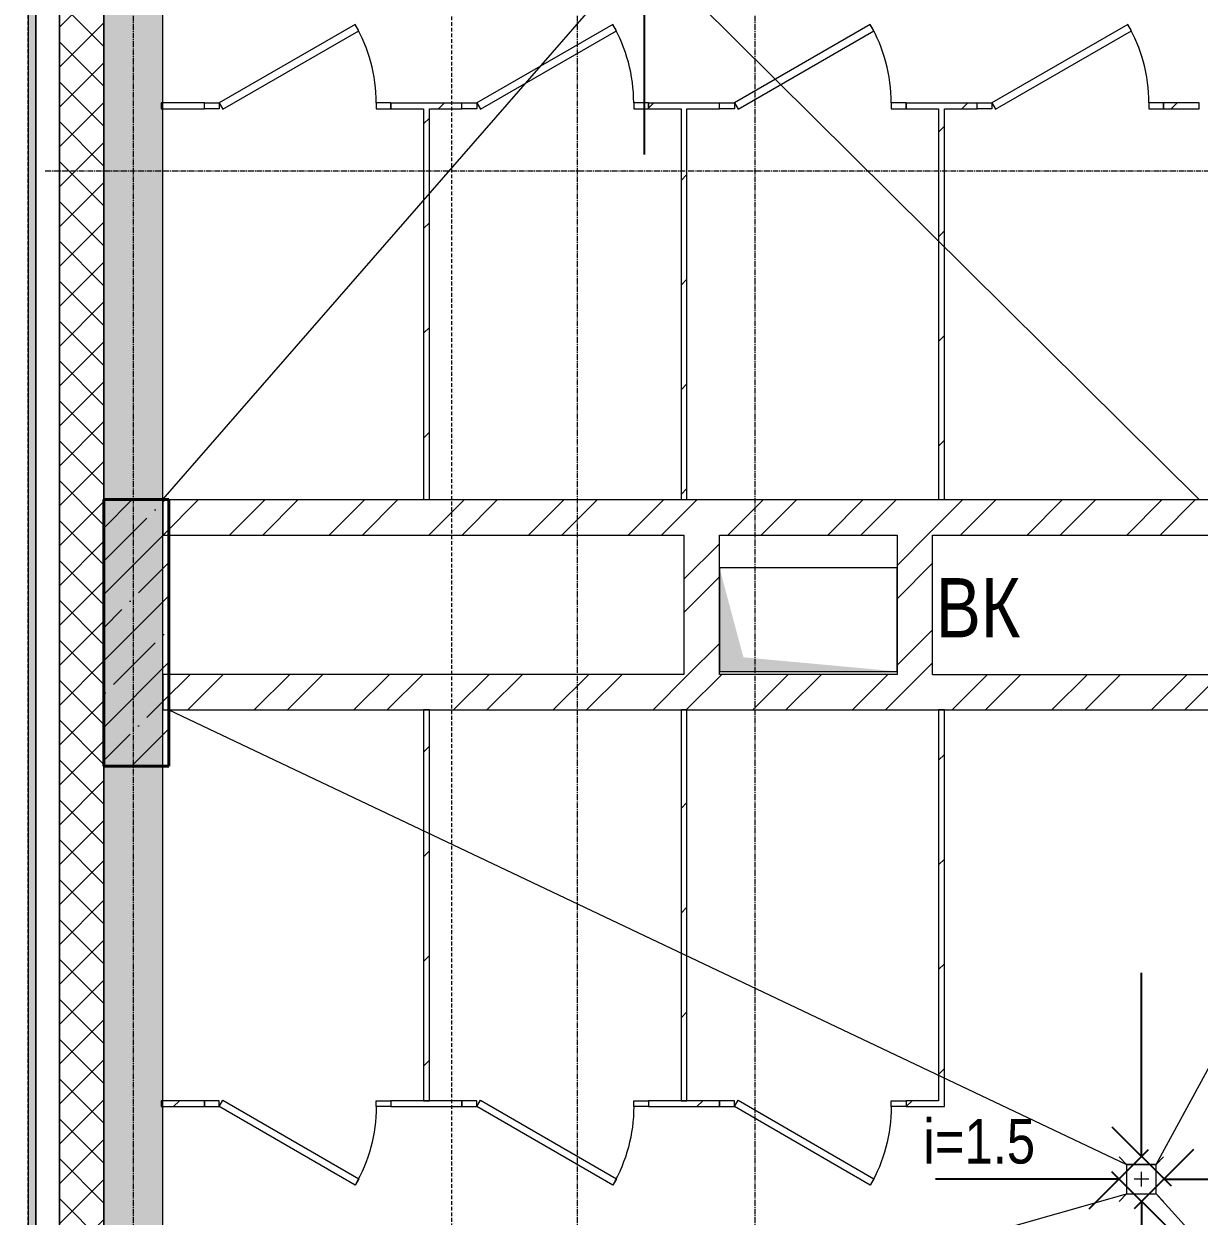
# Model space of a CAD drawing. Header units: millimetres. Extents: x -231292 to 573618, y -153144 to 564035.
# Drawn here: x 144559 to 148529, y 381272 to 385299 of the extents above; entities that cross this region are included whole.
import ezdxf

# ---------------------------------------------------------------- set-up
doc = ezdxf.new("R2010")
doc.units = ezdxf.units.MM
for name, pattern in [('CENTER2', [28.575, 19.05, -3.175, 3.175, -3.175]), ('DASHED', [19.05, 12.7, -6.35]), ('HIDDEN2', [4.7625, 3.175, -1.5875])]:
    doc.linetypes.add(name, pattern=pattern)
doc.layers.get('0').update_dxf_attribs({"color": 250})
doc.layers.get('Defpoints').update_dxf_attribs({"color": 250})
doc.layers.add('АР_Делит', color=250, linetype='Continuous', lineweight=0, plot=False)
for name, color, linetype, lineweight in [('АР_Колонны', 250, 'Continuous', 35), ('АР_Размеры обшивки', 250, 'Continuous', 5), ('АР_Разрезы марка', 250, 'Continuous', 13), ('АР_Стены ГКЛ', 250, 'Continuous', 15), ('АР_Стены ЖБ', 250, 'Continuous', 35), ('АР_Стены кирпич', 250, 'Continuous', 20), ('АР_Стены ПЕНОблок', 250, 'Continuous', 20), ('АР_Тонкая', 250, 'Continuous', 5), ('АР_Утеплитель', 250, 'Continuous', 0), ('АР_Штриховка', 250, 'Continuous', 0), ('ВК_Шахты', 5, 'Continuous', 9), ('Двери кабины', 250, 'Continuous', 0), ('КМ_Фахверки', 250, 'Continuous', 80), ('РД_Оси_100', 250, 'Continuous', 0), ('РД_Разуклонка к трапам', 124, 'Continuous', 0)]:
    doc.layers.add(name, color=color, linetype=linetype, lineweight=lineweight)
doc.styles.add('style1', font='ARIALN.TTF')
doc.dimstyles.new('Dim200_ареал', dxfattribs={"dimscale": 100, "dimtxt": 5, "dimasz": 2.5, "dimexe": 2, "dimexo": 2, "dimgap": 1, "dimtad": 1, "dimzin": 12, "dimdsep": 46, "dimtxsty": 'style1', "dimblk": 'ARCHTICK', "dimcen": 3, "dimdle": 2, "dimclrd": 256, "dimclre": 256, "dimaunit": 1, "dimadec": 0, "dimazin": 3, "dimtfac": 1, "dimtmove": 1, "dimatfit": 3, "dimldrblk": 'OPEN30', "dimfxl": 5, "dimfxlon": 1, "dimtolj": 1, "dimtzin": 0, "dimlwd": 9, "dimlwe": 9, "dimarcsym": 0})
doc.dimstyles.new('scale_100', dxfattribs={"dimtxt": 200, "dimasz": 125, "dimexe": 60, "dimexo": 100, "dimgap": 30, "dimtad": 1, "dimdec": 0, "dimdsep": 46, "dimtxsty": 'style1', "dimblk": 'OBLIQUE', "dimcen": 150, "dimdle": 60, "dimclrd": 256, "dimclre": 256, "dimclrt": 256, "dimadec": 0, "dimazin": 0, "dimtfac": 1, "dimtdec": 0, "dimtmove": 1, "dimatfit": 3, "dimldrblk": 'OBLIQUE', "dimfxl": 1, "dimtolj": 1, "dimtzin": 0, "dimarcsym": 0})
pattern_1 = [(45, (50428.77, 366201.75), (-168.3798, 168.3798), []), (45, (50541.02, 366201.75), (-168.3798, 168.3798), [])]
pattern_2 = [(45, (50428.77, 366201.75), (-176.7767, 176.7767), [])]

# ---------------------------------------------------------------- blocks, each defined once
blk = doc.blocks.new('otv')
at = {"linetype": 'Continuous'}
blk.add_lwpolyline([(0, -1), (0, 0), (1, 0), (1, -1)], close=True, dxfattribs=at)
blk.add_solid([(0, -1), (0, 0), (0.1346, -0.1366), (1, 0)], dxfattribs=at)
blk = doc.blocks.new('СОШ_2200_АР_ОСИ_М100_28.05.24')
at = {"layer": 'АР_Делит', "color": 5, "linetype": 'DASHED'}
blk.add_lwpolyline([(114955, 135155), (114955, -355), (93595.036, -355), (93595.036, 13855), (94145, 13855), (94145, 68320), (66055, 68320), (66055, 13857.73), (83455, 13857.73), (83455, -355), (45245, -355), (45245, 13145), (44695, 13145), (44695, 26755), (45245, 26755), (45245, 68320), (20455, 68320), (20455, 26755), (27955, 26755), (27955, 13145), (-355, 13145), (-355, 100855), (37145, 100855), (37145, 129155)], dxfattribs=at)
at = {"layer": 'РД_Оси_100', "linetype": 'CENTER2'}
for p, q in [((94500, -6155), (94500, 139938.679)), ((96000, -6155), (96000, 139938.679)), ((119910, 18600), (94200, 18600))]:
    blk.add_line(p, q, dxfattribs=at)
blk.add_lwpolyline([(96600, -6155), (96600, 139938.679)], dxfattribs=at)
blk = doc.blocks.new('_Oblique')
at = {"color": 0, "linetype": 'ByBlock', "lineweight": -2}
blk.add_line((-0.5, -0.5), (0.5, 0.5), dxfattribs=at)
blk = doc.blocks.new('A$Cd7e03b91')
at = {"layer": 'РД_Разуклонка к трапам', "lineweight": 0}
for p, q in [((-100, 100), (-150, 150)), ((100, 100), (150, 150)), ((-50, 0), (50, 0)), ((0, -50), (0, 50)), ((-100, -100), (-150, -150)), ((100, -100), (150, -150))]:
    blk.add_line(p, q, dxfattribs=at)
blk.add_lwpolyline([(-100, 100), (100, 100), (100, -100), (-100, -100), (-100, 100)], dxfattribs=at)
blk.add_lwpolyline([(-100, 100), (100, 100), (100, -100), (-100, -100), (-100, 100)], dxfattribs=at)
blk = doc.blocks.new('_ArchTick')
at = {"color": 0, "linetype": 'ByBlock', "const_width": 0.15}
blk.add_lwpolyline([(-0.5, -0.5), (0.5, 0.5)], dxfattribs=at)
blk = doc.blocks.new('*D772')
at = {"layer": 'Defpoints', "color": 0, "transparency": 16777216}
for p in [(145028.8, 380628.7), (145028.8, 379211.8), (145328.8, 379211.8)]:
    blk.add_point(p, dxfattribs=at)
at = {"layer": 'АР_Размеры обшивки', "lineweight": 9, "transparency": 16777216}
for p, q in [((145028.8, 380128.7), (145028.8, 380828.7)), ((145328.8, 380128.7), (145328.8, 380828.7)), ((142956.7, 380628.7), (145028.8, 380628.7)), ((145528.8, 380628.7), (144828.8, 380628.7))]:
    blk.add_line(p, q, dxfattribs=at)
at = {"layer": 'АР_Размеры обшивки', "lineweight": 9, "transparency": 16777216, "xscale": 250, "yscale": 250, "zscale": 250, "rotation": 180}
blk.add_blockref('_ArchTick', (145028.8, 380628.7), dxfattribs=at)
at = {"layer": 'АР_Размеры обшивки', "lineweight": 9, "transparency": 16777216, "xscale": 250, "yscale": 250, "zscale": 250}
blk.add_blockref('_ArchTick', (145328.8, 380628.7), dxfattribs=at)
at = {"layer": 'АР_Размеры обшивки', "color": 0, "transparency": 16777216, "insert": (143508.8, 380984), "char_height": 500, "attachment_point": 5, "style": 'style1'}
blk.add_mtext('\\A1;300', dxfattribs=at)
blk = doc.blocks.new('_Open30')
at = {"color": 0, "linetype": 'ByBlock', "lineweight": -2}
for p, q in [((-1, 0.268), (0, 0)), ((0, 0), (-1, -0.268)), ((0, 0), (-1, 0))]:
    blk.add_line(p, q, dxfattribs=at)

msp = doc.modelspace()

# ---------------------------------------------------------------- hatches: boundary and pattern name
at = {"layer": 'АР_Штриховка', "linetype": 'Continuous', "lineweight": 0}
h = msp.add_hatch(dxfattribs=at)
h.set_pattern_fill('_U', color=256, style=0, pattern_type=0)
h.set_pattern_definition([(360, (50428.7677, 366201.7525), (1e-16, 1), [])])
h.paths.add_polyline_path([(144573.768, 380301.753), (144598.768, 380301.753), (144598.768, 387601.753), (144573.768, 387601.753)], flags=0)
h.paths.add_polyline_path([(144573.768, 390001.753), (144598.768, 390001.753), (144598.768, 391201.752), (144573.768, 391201.752)], flags=0)
h.paths.add_polyline_path([(144573.768, 394501.752), (144598.768, 394501.752), (144598.768, 395401.752), (144573.768, 395401.752)], flags=0)
h.paths.add_polyline_path([(144573.768, 396601.752), (144598.768, 396601.752), (144598.768, 397501.752), (144573.768, 397501.752)], flags=0)
h.paths.add_polyline_path([(144573.768, 398701.752), (144598.768, 398701.752), (144598.768, 399601.752), (144573.768, 399601.752)], flags=0)
h.paths.add_polyline_path([(144573.768, 402901.752), (144598.768, 402901.752), (144598.768, 403801.752), (144573.768, 403801.752)], flags=0)
h.paths.add_polyline_path([(144573.768, 407101.752), (144598.768, 407101.752), (144598.768, 408001.752), (144573.768, 408001.752)], flags=0)
h.paths.add_polyline_path([(144573.768, 409201.752), (144598.768, 409201.752), (144598.768, 410101.752), (144573.768, 410101.752)], flags=0)
h.paths.add_polyline_path([(144573.768, 411301.752), (144598.768, 411301.752), (144598.768, 412201.752), (144573.768, 412201.752)], flags=0)
h.paths.add_polyline_path([(144573.768, 413401.752), (144598.768, 413401.752), (144598.768, 414901.753), (144573.768, 414901.753)], flags=0)
h.paths.add_polyline_path([(144573.768, 416101.753), (144598.768, 416101.753), (144598.768, 417001.753), (144573.768, 417001.753)], flags=0)
h.paths.add_polyline_path([(144573.768, 420301.753), (144598.768, 420301.753), (144598.768, 421501.752), (144573.768, 421501.752)], flags=0)
h.paths.add_polyline_path([(144573.768, 422701.752), (144598.768, 422701.752), (144598.768, 423601.752), (144573.768, 423601.752)], flags=0)
h.paths.add_polyline_path([(144573.768, 424801.752), (144598.768, 424801.752), (144598.768, 425701.752), (144573.768, 425701.752)], flags=0)
h.paths.add_polyline_path([(144573.768, 429001.752), (144598.768, 429001.752), (144598.768, 430001.753), (144573.768, 430001.753)], flags=0)
h = msp.add_hatch(dxfattribs=at)
h.set_pattern_fill('ANSI37', color=256, scale=30, style=0)
h.set_pattern_definition([(45, (50428.77, 366201.75), (-67.35192, 67.35192), []), (135, (50428.77, 366201.75), (-67.35192, -67.35192), [])])
h.paths.add_polyline_path([(144678.768, 380301.753), (144828.768, 380301.753), (144828.768, 387601.753), (144678.768, 387601.753)], flags=0)
h.paths.add_polyline_path([(144678.768, 390001.753), (144828.768, 390001.753), (144828.768, 391201.752), (144678.768, 391201.752)], flags=0)
h.paths.add_polyline_path([(144678.768, 394501.752), (144828.768, 394501.752), (144828.768, 395401.752), (144678.768, 395401.752)], flags=0)
h.paths.add_polyline_path([(144678.768, 396601.752), (144828.768, 396601.752), (144828.768, 397501.752), (144678.768, 397501.752)], flags=0)
h.paths.add_polyline_path([(144678.768, 398701.752), (144828.768, 398701.752), (144828.768, 399601.752), (144678.768, 399601.752)], flags=0)
h.paths.add_polyline_path([(144678.768, 402901.752), (144828.768, 402901.752), (144828.768, 403801.752), (144678.768, 403801.752)], flags=0)
h.paths.add_polyline_path([(144678.768, 407101.752), (144828.768, 407101.752), (144828.768, 408001.752), (144678.768, 408001.752)], flags=0)
h.paths.add_polyline_path([(144678.768, 409201.752), (144828.768, 409201.752), (144828.768, 410101.752), (144678.768, 410101.752)], flags=0)
h.paths.add_polyline_path([(144678.768, 411301.752), (144828.768, 411301.752), (144828.768, 412201.752), (144678.768, 412201.752)], flags=0)
h.paths.add_polyline_path([(144678.768, 413401.752), (144828.768, 413401.752), (144828.768, 414901.753), (144678.768, 414901.753)], flags=0)
h.paths.add_polyline_path([(144678.768, 416101.753), (144828.768, 416101.753), (144828.768, 417001.753), (144678.768, 417001.753)], flags=0)
h.paths.add_polyline_path([(144678.768, 420301.753), (144828.768, 420301.753), (144828.768, 421501.752), (144678.768, 421501.752)], flags=0)
h.paths.add_polyline_path([(144678.768, 422701.752), (144828.768, 422701.752), (144828.768, 423601.752), (144678.768, 423601.752)], flags=0)
h.paths.add_polyline_path([(144678.768, 424801.752), (144828.768, 424801.752), (144828.768, 425701.752), (144678.768, 425701.752)], flags=0)
h.paths.add_polyline_path([(144678.768, 429001.752), (144828.768, 429001.752), (144828.768, 430001.753), (144678.768, 430001.753)], flags=0)
h = msp.add_hatch(dxfattribs=at)
h.set_pattern_fill('AR-CONC', color=256, style=0)
h.set_pattern_definition([(50, (50428.77, 366201.75), (182.18467, -15.93909), [19.05, -209.55]), (355, (50428.77, 366201.75), (-35.24342, 191.05685), [15.24, -167.64058]), (100.45144, (50443.95, 366200.42), (146.94125, 175.11775), [16.19, -178.09024]), (46.1842, (50428.77, 366252.55), (271.07904, -42.04233), [28.575, -314.325]), (96.63556, (50451.36, 366249.05), (237.40413, 247.4261), [24.285, -267.1356]), (351.18415, (50428.77, 366252.55), (237.4041, 247.4261), [22.86, -251.4597]), (21, (50454.17, 366239.85), (151.6144, -102.2652), [19.05, -209.55]), (326, (50454.17, 366239.85), (61.80203, 184.18797), [15.24, -167.64]), (71.45144, (50466.8, 366231.33), (213.41642, 81.92277), [16.19, -178.08994]), (37.5, (50428.77, 366201.75), (3.088603, 84.55504), [0, -165.608, 0, -170.18, 0, -168.275]), (7.5, (50428.77, 366201.75), (66.81966, 100.180575), [0, -97.028, 0, -161.798, 0, -64.135]), (327.5, (50372.126, 366201.75), (135.590595, -5.728744), [0, -63.5, 0, -198.12, 0, -262.89]), (317.5, (50346.73, 366201.75), (148.12918, 25.42649), [0, -82.55, 0, -131.572, 0, -186.69])])
h.paths.add_polyline_path([(144828.768, 380301.753), (145028.768, 380301.753), (145028.768, 387601.753), (144828.768, 387601.753)], flags=0)
h.paths.add_polyline_path([(144828.768, 390001.753), (145028.768, 390001.753), (145028.768, 391201.752), (144828.768, 391201.752)], flags=0)
h.paths.add_polyline_path([(144828.768, 394501.752), (145028.768, 394501.752), (145028.768, 395401.752), (144828.768, 395401.752)], flags=0)
h.paths.add_polyline_path([(144828.768, 396601.752), (145028.768, 396601.752), (145028.768, 397501.752), (144828.768, 397501.752)], flags=0)
h.paths.add_polyline_path([(144828.768, 398701.752), (145028.768, 398701.752), (145028.768, 399601.752), (144828.768, 399601.752)], flags=0)
h.paths.add_polyline_path([(144828.768, 402901.752), (145028.768, 402901.752), (145028.768, 403801.752), (144828.768, 403801.752)], flags=0)
h.paths.add_polyline_path([(144828.768, 407101.752), (145028.768, 407101.752), (145028.768, 408001.752), (144828.768, 408001.752)], flags=0)
h.paths.add_polyline_path([(144828.768, 409201.752), (145028.768, 409201.752), (145028.768, 410101.752), (144828.768, 410101.752)], flags=0)
h.paths.add_polyline_path([(144828.768, 411301.752), (145028.768, 411301.752), (145028.768, 412201.752), (144828.768, 412201.752)], flags=0)
h.paths.add_polyline_path([(144828.768, 413401.752), (145028.768, 413401.752), (145028.768, 414901.753), (144828.768, 414901.753)], flags=0)
h.paths.add_polyline_path([(144828.768, 416101.753), (145028.768, 416101.753), (145028.768, 417001.753), (144828.768, 417001.753)], flags=0)
h.paths.add_polyline_path([(144828.768, 420301.753), (145028.768, 420301.753), (145028.768, 421501.752), (144828.768, 421501.752)], flags=0)
h.paths.add_polyline_path([(144828.768, 422701.752), (145028.768, 422701.752), (145028.768, 423601.752), (144828.768, 423601.752)], flags=0)
h.paths.add_polyline_path([(144828.768, 424801.752), (145028.768, 424801.752), (145028.768, 425701.752), (144828.768, 425701.752)], flags=0)
h.paths.add_polyline_path([(144828.768, 429001.752), (145028.768, 429001.752), (145028.768, 430001.753), (144828.768, 430001.753)], flags=0)
h = msp.add_hatch(dxfattribs=at)
h.set_pattern_fill('_U', color=256, scale=250, angle=-315, style=0, pattern_type=0)
h.set_pattern_definition([(45, (50428.77, 366201.75), (-176.7767, 176.7767), [])])
h.paths.add_polyline_path([(148528.767, 385011.752), (148528.767, 385031.752), (148408.767, 385031.752), (148408.767, 385011.752)], flags=0)
h.paths.add_polyline_path([(147778.767, 385011.752), (147778.767, 385031.752), (147648.767, 385031.752), (147655.434, 385016.752), (147668.767, 385011.752)], flags=0)
h.paths.add_polyline_path([(147648.767, 385011.752), (147655.434, 385016.752), (147648.767, 385031.752), (147538.767, 385031.752), (147538.767, 385011.752)], flags=0)
h.paths.add_polyline_path([(146908.767, 385011.752), (146908.767, 385031.752), (146778.767, 385031.752), (146785.434, 385016.752), (146798.767, 385011.752)], flags=0)
h.paths.add_polyline_path([(146778.767, 385011.752), (146785.434, 385016.752), (146778.767, 385031.752), (146668.767, 385031.752), (146668.767, 385011.752)], flags=0)
h.paths.add_polyline_path([(146038.767, 385011.752), (146038.767, 385031.752), (145908.767, 385031.752), (145915.434, 385016.752), (145928.767, 385011.752)], flags=0)
h.paths.add_polyline_path([(145908.767, 385011.752), (145915.434, 385016.752), (145908.767, 385031.752), (145798.767, 385031.752), (145798.767, 385011.752)], flags=0)
h.paths.add_polyline_path([(145168.767, 385011.752), (145168.767, 385031.752), (145022.792, 385031.752), (145022.792, 385011.752)], flags=0)
h = msp.add_hatch(dxfattribs=at)
h.set_pattern_fill('_U', color=256, scale=250, angle=-315, style=0, pattern_type=0)
h.set_pattern_definition(pattern_2)
h.paths.add_polyline_path([(145928.767, 385011.752), (145915.434, 385016.752), (145908.767, 385011.752), (145908.767, 383691.752), (145928.767, 383691.752)], flags=0)
h = msp.add_hatch(dxfattribs=at)
h.set_pattern_fill('_U', color=256, scale=250, angle=-315, style=0, pattern_type=0)
h.set_pattern_definition(pattern_2)
h.paths.add_polyline_path([(146798.767, 385011.752), (146785.434, 385016.752), (146778.767, 385011.752), (146778.767, 383691.752), (146798.767, 383691.752)], flags=0)
h = msp.add_hatch(dxfattribs=at)
h.set_pattern_fill('_U', color=256, scale=250, angle=-315, style=0, pattern_type=0)
h.set_pattern_definition(pattern_2)
h.paths.add_polyline_path([(147668.767, 385011.752), (147655.434, 385016.752), (147648.767, 385011.752), (147648.767, 383691.752), (147668.767, 383691.752)], flags=0)
at = {"layer": 'АР_Штриховка', "linetype": 'Continuous', "lineweight": 5}
h = msp.add_hatch(dxfattribs=at)
h.set_pattern_fill('ANSI35', color=256, scale=25, style=0)
h.set_pattern_definition([(45, (50428.77, 366201.75), (-112.2532, 112.2532), []), (45, (50541.02, 366201.75), (-112.2532, 112.2532), [198.4375, -39.6875, 0, -39.6875])])
h.paths.add_polyline_path([(144828.768, 382791.753), (145048.768, 382791.753), (145048.768, 383691.753), (144828.768, 383691.753)], flags=0)
at = {"layer": 'АР_Штриховка', "linetype": 'Continuous', "lineweight": 0}
h = msp.add_hatch(dxfattribs=at)
h.set_pattern_fill('ANSI32', color=256, scale=25, style=0)
h.set_pattern_definition([(45, (50428.77, 366201.75), (-168.3798, 168.3798), []), (45, (50541.02, 366201.75), (-168.3798, 168.3798), [])])
h.paths.add_polyline_path([(149128.768, 383691.752), (149048.768, 383661.752), (149008.768, 383571.752), (150308.768, 383571.752), (150388.768, 383601.752), (150428.768, 383691.752)], flags=0)
h.paths.add_polyline_path([(150428.768, 383691.752), (150388.768, 383601.752), (150428.768, 383571.752), (151908.768, 383571.752), (151868.768, 383661.752), (151788.768, 383691.752)], flags=0)
h.paths.add_polyline_path([(151908.768, 383691.752), (151868.768, 383661.752), (151908.768, 383571.752), (152618.768, 383571.752), (152618.768, 383691.752)], flags=0)
h.paths.add_polyline_path([(145028.768, 383691.752), (145028.768, 383571.752), (146788.477, 383571.752), (146868.477, 383601.752), (146908.477, 383691.752)], flags=0)
h.paths.add_polyline_path([(146908.477, 383691.752), (146868.477, 383601.752), (146908.477, 383571.752), (147508.255, 383571.752), (147588.255, 383601.752), (147628.255, 383691.752)], flags=0)
h.paths.add_polyline_path([(147628.255, 383691.752), (147588.255, 383601.752), (147628.255, 383571.752), (149008.768, 383571.752), (149048.768, 383661.752), (149008.768, 383691.752)], flags=0)
h = msp.add_hatch(dxfattribs=at)
h.set_pattern_fill('ANSI32', color=256, scale=25, style=0)
h.set_pattern_definition(pattern_1)
h.paths.add_polyline_path([(146788.477, 383101.752), (146868.477, 383071.752), (146908.477, 383101.752), (146908.477, 383571.752), (146868.477, 383601.752), (146788.477, 383571.752)], flags=0)
h = msp.add_hatch(dxfattribs=at)
h.set_pattern_fill('ANSI32', color=256, scale=25, style=0)
h.set_pattern_definition(pattern_1)
h.paths.add_polyline_path([(147508.255, 383101.752), (147588.255, 383071.752), (147628.255, 383101.752), (147628.255, 383571.752), (147588.255, 383601.752), (147508.255, 383571.752)], flags=0)
h = msp.add_hatch(dxfattribs=at)
h.set_pattern_fill('ANSI32', color=256, scale=25, style=0)
h.set_pattern_definition([(45, (50428.77, 366201.75), (-168.3798, 168.3798), []), (45, (50541.02, 366201.75), (-168.3798, 168.3798), [])])
h.paths.add_polyline_path([(149588.768, 382981.752), (149588.768, 383101.752), (149338.769, 383101.752), (149298.768, 383011.752), (149338.768, 382981.752)], flags=0)
h.paths.add_polyline_path([(146908.477, 382981.752), (146868.477, 383071.752), (146788.477, 383101.752), (145028.768, 383101.752), (145028.768, 382981.752)], flags=0)
h.paths.add_polyline_path([(149218.768, 382981.752), (149298.768, 383011.752), (149338.769, 383101.752), (147628.255, 383101.752), (147588.255, 383071.752), (147628.255, 382981.752)], flags=0)
h.paths.add_polyline_path([(147628.255, 382981.752), (147588.255, 383071.752), (147508.255, 383101.752), (146908.477, 383101.752), (146868.477, 383071.752), (146908.477, 382981.752)], flags=0)
h = msp.add_hatch(dxfattribs=at)
h.set_pattern_fill('_U', color=256, scale=250, angle=-315, style=0, pattern_type=0)
h.set_pattern_definition(pattern_2)
h.paths.add_polyline_path([(145928.767, 382981.752), (145908.767, 382981.752), (145908.767, 381661.752), (145928.767, 381661.752)], flags=0)
h = msp.add_hatch(dxfattribs=at)
h.set_pattern_fill('_U', color=256, scale=250, angle=-315, style=0, pattern_type=0)
h.set_pattern_definition(pattern_2)
h.paths.add_polyline_path([(146798.767, 382981.752), (146778.767, 382981.752), (146778.767, 381661.752), (146798.767, 381661.752)], flags=0)
h = msp.add_hatch(dxfattribs=at)
h.set_pattern_fill('_U', color=256, scale=250, angle=-315, style=0, pattern_type=0)
h.set_pattern_definition(pattern_2)
h.paths.add_polyline_path([(147668.767, 382981.752), (147648.767, 382981.752), (147648.767, 381661.752), (147668.767, 381641.752)], flags=0)
h = msp.add_hatch(dxfattribs=at)
h.set_pattern_fill('_U', color=256, scale=250, angle=-315, style=0, pattern_type=0)
h.set_pattern_definition([(45, (50428.77, 366201.75), (-176.7767, 176.7767), [])])
h.paths.add_polyline_path([(145022.792, 381661.753), (145022.792, 381641.753), (145168.767, 381641.753), (145168.767, 381661.753)], flags=0)
h.paths.add_polyline_path([(145798.767, 381661.752), (145798.767, 381641.752), (146038.767, 381641.752), (146038.767, 381661.752)], flags=0)
h.paths.add_polyline_path([(146668.767, 381661.752), (146668.767, 381641.752), (146908.767, 381641.752), (146908.767, 381661.752)], flags=0)
h.paths.add_polyline_path([(147538.767, 381661.752), (147538.767, 381641.752), (147668.767, 381641.752), (147648.767, 381661.752)], flags=0)

# ---------------------------------------------------------------- linework, layer by layer
at = {"layer": 'АР_Колонны', "linetype": 'HIDDEN2', "lineweight": 25}
for p, q in [((144828.768, 383691.753), (145048.768, 383691.753)), ((144828.768, 382791.753), (144828.768, 383691.753)), ((145048.768, 383691.753), (145048.768, 382791.753)), ((145048.768, 382791.753), (144828.768, 382791.753))]:
    msp.add_line(p, q, dxfattribs=at)
at = {"layer": 'АР_Колонны', "linetype": 'Continuous', "lineweight": 35}
for p, q in [((145048.768, 383691.753), (144828.768, 383691.753)), ((144828.768, 383691.753), (144828.768, 382791.753)), ((145048.768, 382791.753), (145048.768, 383691.753)), ((144828.768, 382791.753), (145048.768, 382791.753))]:
    msp.add_line(p, q, dxfattribs=at)
at = {"layer": 'АР_Разрезы марка', "linetype": 'DASHED', "lineweight": 0}
msp.add_lwpolyline([(148015.848, 504454.532), (148015.848, 466838.319), (146002.876, 466838.319), (146002.876, 364232.068)], dxfattribs=at)
at = {"layer": 'АР_Стены ГКЛ', "linetype": 'Continuous', "lineweight": 15}
for p, q in [((145168.767, 385031.752), (145022.792, 385031.752)), ((145022.792, 385031.752), (145022.792, 385011.752)), ((145022.792, 385011.752), (145168.767, 385011.752)), ((145168.767, 385011.752), (145168.767, 385031.752)), ((145798.767, 385031.752), (146038.767, 385031.752)), ((145798.767, 385031.752), (145798.767, 385011.752)), ((145798.767, 385011.752), (145908.767, 385011.752)), ((145908.767, 385011.752), (145908.767, 383691.752)), ((145928.767, 383691.752), (145928.767, 385011.752)), ((145928.767, 385011.752), (146038.767, 385011.752)), ((146038.767, 385011.752), (146038.767, 385031.752)), ((146668.767, 385031.752), (146908.767, 385031.752)), ((146668.767, 385031.752), (146668.767, 385011.752)), ((146668.767, 385011.752), (146778.767, 385011.752)), ((146778.767, 385011.752), (146778.767, 383691.752)), ((146798.767, 383691.752), (146798.767, 385011.752)), ((146798.767, 385011.752), (146908.767, 385011.752)), ((146908.767, 385011.752), (146908.767, 385031.752)), ((147538.767, 385031.752), (147778.767, 385031.752)), ((147538.767, 385031.752), (147538.767, 385011.752)), ((147538.767, 385011.752), (147648.767, 385011.752)), ((147648.767, 385011.752), (147648.767, 383691.752)), ((147668.767, 383691.752), (147668.767, 385011.752)), ((147668.767, 385011.752), (147778.767, 385011.752)), ((147778.767, 385011.752), (147778.767, 385031.752)), ((148528.767, 385031.752), (148408.767, 385031.752)), ((148408.767, 385031.752), (148408.767, 385011.752)), ((148408.767, 385011.752), (148528.767, 385011.752)), ((148528.767, 385011.752), (148528.767, 385031.752)), ((145908.767, 383691.752), (145928.767, 383691.752)), ((146778.767, 383691.752), (146798.767, 383691.752)), ((147648.767, 383691.752), (147668.767, 383691.752)), ((145928.767, 382981.752), (145908.767, 382981.752)), ((145908.767, 382981.752), (145908.767, 381661.752)), ((145928.767, 381661.752), (145928.767, 382981.752)), ((146798.767, 382981.752), (146778.767, 382981.752)), ((146778.767, 382981.752), (146778.767, 381661.752)), ((146798.767, 381661.752), (146798.767, 382981.752)), ((147668.767, 382981.752), (147648.767, 382981.752)), ((147648.767, 382981.752), (147648.767, 381661.752)), ((147668.767, 381641.752), (147668.767, 382981.752)), ((145022.792, 381661.753), (145022.792, 381641.753)), ((145168.767, 381661.753), (145022.792, 381661.753)), ((145168.767, 381641.753), (145168.767, 381661.753)), ((145798.767, 381661.752), (145798.767, 381641.752)), ((146038.767, 381661.752), (145798.767, 381661.752)), ((145908.767, 381661.752), (145928.767, 381661.752)), ((146038.767, 381641.752), (146038.767, 381661.752)), ((146668.767, 381661.752), (146668.767, 381641.752)), ((146908.767, 381661.752), (146668.767, 381661.752)), ((146778.767, 381661.752), (146798.767, 381661.752)), ((146908.767, 381641.752), (146908.767, 381661.752)), ((147538.767, 381661.752), (147538.767, 381641.752)), ((147648.767, 381661.752), (147538.767, 381661.752)), ((145022.792, 381641.753), (145168.767, 381641.753)), ((145798.767, 381641.752), (146038.767, 381641.752)), ((146668.767, 381641.752), (146908.767, 381641.752)), ((147538.767, 381641.752), (147668.767, 381641.752))]:
    msp.add_line(p, q, dxfattribs=at)
at = {"layer": 'АР_Стены ЖБ', "linetype": 'Continuous', "lineweight": 40}
for p, q in [((145048.768, 383691.753), (144828.768, 383691.753)), ((144828.768, 383691.753), (144828.768, 382791.753)), ((145048.768, 382791.753), (145048.768, 383691.753)), ((144828.768, 382791.753), (145048.768, 382791.753))]:
    msp.add_line(p, q, dxfattribs=at)
at = {"layer": 'АР_Стены кирпич', "linetype": 'Continuous', "lineweight": 20}
for p, q in [((145028.768, 383691.752), (149008.768, 383691.752)), ((145028.768, 383691.752), (145028.768, 383571.752)), ((145028.768, 383571.752), (146788.477, 383571.752)), ((146788.477, 383571.752), (146788.477, 383101.752)), ((146908.477, 383571.752), (147508.255, 383571.752)), ((146908.477, 383101.752), (146908.477, 383571.752)), ((147508.255, 383571.752), (147508.255, 383101.752)), ((147628.255, 383571.752), (150308.768, 383571.752)), ((147628.255, 383101.752), (147628.255, 383571.752)), ((146788.477, 383101.752), (145028.768, 383101.752)), ((145028.768, 383101.752), (145028.768, 382981.752)), ((147508.255, 383101.752), (146908.477, 383101.752)), ((147628.255, 383101.752), (149588.768, 383101.752)), ((145028.768, 382981.752), (149218.768, 382981.752))]:
    msp.add_line(p, q, dxfattribs=at)
at = {"layer": 'АР_Стены ПЕНОблок', "linetype": 'Continuous', "lineweight": 20}
for p, q in [((144828.768, 387601.753), (144828.768, 380301.753)), ((145028.768, 380301.753), (145028.768, 387601.753))]:
    msp.add_line(p, q, dxfattribs=at)
at = {"layer": 'АР_Тонкая', "linetype": 'Continuous', "lineweight": 5}
for p, q in [((144573.768, 387601.753), (144573.768, 380301.753)), ((144598.768, 387601.753), (144598.768, 380301.753)), ((144598.768, 380301.753), (144598.768, 387601.753)), ((144678.768, 380301.753), (144678.768, 387601.753))]:
    msp.add_line(p, q, dxfattribs=at)
at = {"layer": 'АР_Утеплитель', "linetype": 'Continuous', "lineweight": 0}
for p, q in [((144678.768, 387601.753), (144678.768, 380301.753)), ((144828.768, 380301.753), (144828.768, 387601.753))]:
    msp.add_line(p, q, dxfattribs=at)
at = {"layer": 'Двери кабины', "linetype": 'Continuous', "lineweight": 0}
for points in [[(145218.767, 385031.752), (145231.267, 385010.102), (145690.261, 385275.102), (145677.761, 385296.752)], [(146088.767, 385031.752), (146101.267, 385010.102), (146560.261, 385275.102), (146547.761, 385296.752)], [(146958.767, 385031.752), (146971.267, 385010.102), (147430.261, 385275.102), (147417.761, 385296.752)], [(147828.767, 385031.752), (147841.267, 385010.102), (148300.261, 385275.102), (148287.761, 385296.752)], [(145218.767, 385011.752), (145168.767, 385011.752), (145168.767, 385031.752), (145218.767, 385031.752)], [(145748.767, 385011.752), (145798.767, 385011.752), (145798.767, 385031.752), (145748.767, 385031.752)], [(146088.767, 385011.752), (146038.767, 385011.752), (146038.767, 385031.752), (146088.767, 385031.752)], [(146618.767, 385011.752), (146668.767, 385011.752), (146668.767, 385031.752), (146618.767, 385031.752)], [(146958.767, 385011.752), (146908.767, 385011.752), (146908.767, 385031.752), (146958.767, 385031.752)], [(147488.767, 385011.752), (147538.767, 385011.752), (147538.767, 385031.752), (147488.767, 385031.752)], [(147828.767, 385011.752), (147778.767, 385011.752), (147778.767, 385031.752), (147828.767, 385031.752)], [(148358.767, 385011.752), (148408.767, 385011.752), (148408.767, 385031.752), (148358.767, 385031.752)], [(145218.767, 381661.753), (145168.767, 381661.753), (145168.767, 381641.753), (145218.767, 381641.753)], [(145218.767, 381641.753), (145231.267, 381663.403), (145690.261, 381398.403), (145677.761, 381376.752)], [(145748.767, 381661.752), (145798.767, 381661.752), (145798.767, 381641.752), (145748.767, 381641.752)], [(146088.767, 381661.752), (146038.767, 381661.752), (146038.767, 381641.752), (146088.767, 381641.752)], [(146088.767, 381641.752), (146101.267, 381663.403), (146560.261, 381398.403), (146547.761, 381376.752)], [(146618.767, 381661.752), (146668.767, 381661.752), (146668.767, 381641.752), (146618.767, 381641.752)], [(146958.767, 381661.752), (146908.767, 381661.752), (146908.767, 381641.752), (146958.767, 381641.752)], [(146958.767, 381641.752), (146971.267, 381663.403), (147430.261, 381398.403), (147417.761, 381376.752)], [(147488.767, 381661.752), (147538.767, 381661.752), (147538.767, 381641.752), (147488.767, 381641.752)]]:
    msp.add_lwpolyline(points, close=True, dxfattribs=at)
for centre in [(145218.767, 385031.752), (146088.767, 385031.752), (146958.767, 385031.752), (147828.767, 385031.752)]:
    msp.add_arc(centre, 530, 0.000001, 30.000001, dxfattribs=at)
at = {"layer": 'Двери кабины', "linetype": 'Continuous', "lineweight": 0, "extrusion": (0, 0, -1)}
for centre in [(-145218.767, 381641.753), (-146088.767, 381641.752), (-146958.767, 381641.752)]:
    msp.add_arc(centre, 530, 180.000001, 210.000001, dxfattribs=at)
at = {"layer": 'КМ_Фахверки', "lineweight": 5}
msp.add_lwpolyline([(144828.768, 434776.753), (116228.768, 434776.752), (116228.768, 379801.753), (144828.768, 379801.753), (144828.768, 434776.753)], dxfattribs=at)
at = {"layer": 'РД_Разуклонка к трапам', "ltscale": 2}
for points in [[(145028.768, 383691.753), (146604.542, 385501.753), (146704.542, 385501.753), (148528.768, 383691.753)], [(145048.768, 382981.753), (148283.768, 381446.88), (148383.768, 381446.88), (149218.768, 382981.753)], [(145028.768, 380421.752), (148283.768, 381346.88), (148383.768, 381346.88), (149218.768, 380421.753)]]:
    msp.add_lwpolyline(points, dxfattribs=at)

# ---------------------------------------------------------------- block references
at = {"layer": 'ВК_Шахты', "xscale": -600, "yscale": 350, "rotation": 180}
msp.add_blockref('otv', (146908.477, 383111.61), dxfattribs=at)
at = {"layer": 'РД_Оси_100'}
msp.add_blockref('СОШ_2200_АР_ОСИ_М100_28.05.24', (50428.768, 366201.753), dxfattribs=at)
at = {"layer": 'РД_Разуклонка к трапам', "ltscale": 2, "xscale": -0.5000000000000002, "yscale": 0.5000000000000002, "zscale": 0.5}
msp.add_blockref('A$Cd7e03b91', (148333.768, 381396.88), dxfattribs=at)

# ---------------------------------------------------------------- texts
at = {"layer": 'ВК_Шахты', "insert": (147781.768, 383326.753), "char_height": 200, "width": 500.00023, "attachment_point": 5, "style": 'style1'}
msp.add_mtext('ВК', dxfattribs=at)
at = {"layer": 'РД_Разуклонка к трапам', "ltscale": 2, "insert": (147785.98, 381599.614), "char_height": 150, "width": 2174.53625, "attachment_point": 2, "line_spacing_factor": 1.149209, "style": 'style1'}
msp.add_mtext('i=1.5', dxfattribs=at)

# ---------------------------------------------------------------- dimensions: what is measured, and where the dimension line sits
at = {"layer": 'АР_Размеры обшивки'}
dim = msp.add_linear_dim(base=(145028.768, 380628.7), p1=(145328.768, 379211.752), p2=(145028.768, 379211.752), dimstyle='Dim200_ареал', override={"dimdec": 0}, dxfattribs=at)
dim.commit()
dim.dimension.update_dxf_attribs({"geometry": '*D772', "text_midpoint": (143508.768, 381150.7), "dimtype": 160})

# ---------------------------------------------------------------- leaders
at = {"layer": 'РД_Разуклонка к трапам', "ltscale": 2}
for points in [[(146654.594, 385476.761), (146654.594, 384857.482)], [(148333.819, 381473.952), (148333.819, 382093.231)], [(148257.736, 381396.88), (147638.457, 381396.88)], [(148409.8, 381396.88), (149029.079, 381396.88)], [(148333.819, 381321.888), (148333.819, 380702.609)]]:
    msp.add_leader(points, dimstyle='scale_100', override={"dimasz": 200, "dimgap": 30, "dimtad": 0}, dxfattribs=at)

doc.saveas('drawing.dxf')
